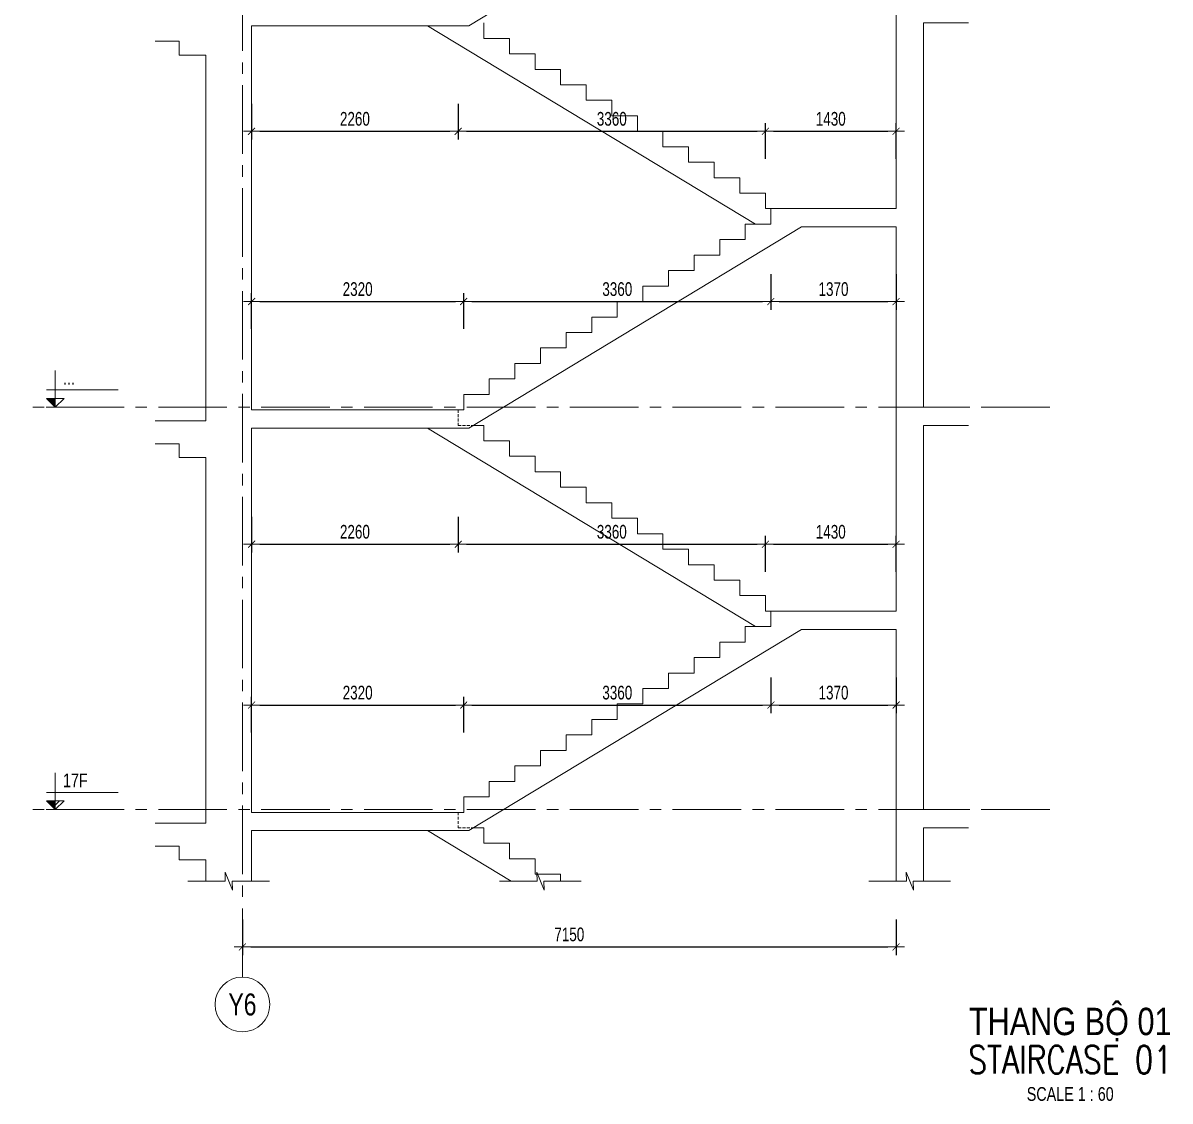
# Model space of a CAD drawing. Header units: millimetres. Extents: x -179076 to 254975, y -18667 to 296191.
# Drawn here: x 39907 to 52455, y 262823 to 274610 of the extents above; entities that cross this region are included whole.
import ezdxf
from ezdxf.enums import TextEntityAlignment as Align

# ---------------------------------------------------------------- set-up
doc = ezdxf.new("R2010")
doc.units = ezdxf.units.MM
doc.linetypes.add('CENTER2', pattern=[1.125, 0.75, -0.125, 0.125, -0.125])
doc.linetypes.add('HIDDEN2', pattern=[4.762499999999999, 3.175, -1.5875])
doc.layers.get('Defpoints').update_dxf_attribs({"color": 151, "lineweight": 9})
for name, color, linetype, lineweight in [('NDC_S_ANNO', 7, 'Continuous', 20), ('NDC_S_AXIS', 5, 'CENTER2', 13), ('NDC_S_CONTINUOUS', 3, 'Continuous', 20), ('NDC_S_DIM', 1, 'Continuous', 15), ('NDC_S_ENG TITLE', 3, 'Continuous', 20), ('NDC_S_HIDDEN', 8, 'HIDDEN2', 13), ('NDC_S_SLAB', 2, 'Continuous', 20), ('NDC_S_SYMBOL', 1, 'Continuous', 15), ('NDC_S_TEXT SYMBOL', 7, 'Continuous', 20), ('NDC_S_VN TEXT', 7, 'Continuous', 20), ('NDC_S_VN TITLE', 6, 'Continuous', 35)]:
    doc.layers.add(name, color=color, linetype=linetype, lineweight=lineweight)
doc.styles.add('NDC_ANNO', font='', dxfattribs={"width": 0.8})
doc.styles.add('NDC_DIM', font='', dxfattribs={"width": 0.75})
doc.styles.add('NDC_EN TXT', font='romans.shx', dxfattribs={"width": 0.8})
doc.styles.add('NDC_VIE TXT', font='arial.ttf', dxfattribs={"width": 0.8})
doc.styles.get('NDC_ANNO').set_extended_font_data('Dotum')
doc.styles.get('NDC_DIM').set_extended_font_data('Dotum')
doc.dimstyles.new('NDC_dim_60', dxfattribs={"dimscale": 60, "dimtxt": 2.5, "dimasz": 1.5, "dimexe": 1.5, "dimexo": 2.5, "dimgap": 1, "dimtad": 1, "dimdec": 0, "dimzin": 0, "dimdsep": 46, "dimtxsty": 'NDC_DIM', "dimblk": 'DIMMARK', "dimcen": 0.09, "dimdle": 1.2, "dimclrd": 1, "dimclre": 1, "dimclrt": 3, "dimadec": 0, "dimazin": 0, "dimtfac": 1, "dimtdec": 0, "dimtix": 1, "dimtofl": 0, "dimtmove": 0, "dimatfit": 3, "dimfxl": 5, "dimfxlon": 1, "dimtolj": 1, "dimtzin": 0, "dimarcsym": 0})

# ---------------------------------------------------------------- blocks, each defined once
blk = doc.blocks.new('kata_block_CT')
at = {"layer": 'NDC_S_ANNO'}
blk.add_hatch(color=3, dxfattribs=at).paths.add_polyline_path([(0, 1.596954857557648), (-1.612010908633238, 1.596954857557648), (0, 0)])
at = {"layer": 'NDC_S_ANNO', "ltscale": 50}
h = blk.add_hatch(dxfattribs=at)
h.set_pattern_fill('ANSI31', color=256, scale=1.406250541793835, style=0)
h.set_pattern_definition([(45.00000000000001, (0, 5.456968210637569e-12), (-3.157122508925224, 3.157122508925225), [])])
h.paths.add_polyline_path([(0, 1.596954857557648), (0, 0), (1.612010908924276, 1.596954857557648)])
for p, q in [((-1.592704896858777, 3.140833880479477), (11.46947077315417, 3.140833880479477)), ((11.56125648126181, 5.456968210637569e-12), (-1.63869572513795, 5.456968210637569e-12))]:
    blk.add_line(p, q, dxfattribs=at)
for points in [[(0, 6.69495074864426), (0, 0)], [(0, 0), (-1.612010908924276, 1.596954857557648), (0, 1.596954857557648)], [(0, 0), (1.612010908924276, 1.596954857557648), (0, 1.596954857557648)]]:
    blk.add_lwpolyline(points, dxfattribs=at)
at = {"layer": 'NDC_S_ANNO', "color": 8, "ltscale": 50}
blk.add_lwpolyline([(0, 0), (-1.612010908633238, 1.596954857557648), (0, 1.596954857557648)], dxfattribs=at)
at = {"layer": 'NDC_S_TEXT SYMBOL', "color": 3, "style": 'NDC_ANNO', "width": 0.8}
blk.add_attdef('CT', (1.409564409346785, 4.068271311703938), '', height=2.5, dxfattribs=at)
blk = doc.blocks.new('DIMMARK')
at = {"layer": 'NDC_S_DIM', "color": 1}
blk.add_line((-1.5, 0), (1, 0), dxfattribs=at)
at = {"layer": 'NDC_S_DIM', "color": 2, "const_width": 0.1}
blk.add_lwpolyline([(-0.4242640687119285, -0.4242640687119285), (0.4242640687119285, 0.4242640687119285)], dxfattribs=at)
blk = doc.blocks.new('*D365')
at = {"layer": 'Defpoints', "color": 0, "transparency": 16777216}
for p in [(42308.57573477514, 266009.3743601503), (49458.57573461244, 266009.3743601503), (49458.57573461244, 264509.1565621211)]:
    blk.add_point(p, dxfattribs=at)
at = {"layer": 'NDC_S_DIM', "color": 1, "lineweight": -2, "transparency": 16777216}
for p, q in [((42308.57573477514, 264809.1565621211), (42308.57573477514, 264419.1565621211)), ((49458.57573461244, 264809.1565621211), (49458.57573461244, 264419.1565621211)), ((42398.57573477514, 264509.1565621211), (49368.57573461244, 264509.1565621211))]:
    blk.add_line(p, q, dxfattribs=at)
at = {"layer": 'NDC_S_DIM', "color": 1, "lineweight": -2, "transparency": 16777216, "xscale": 90, "yscale": 90, "zscale": 90, "rotation": 180}
blk.add_blockref('DIMMARK', (42308.57573477514, 264509.1565621211), dxfattribs=at)
at = {"layer": 'NDC_S_DIM', "color": 1, "lineweight": -2, "transparency": 16777216, "xscale": 90, "yscale": 90, "zscale": 90}
blk.add_blockref('DIMMARK', (49458.57573461244, 264509.1565621211), dxfattribs=at)
at = {"layer": 'NDC_S_DIM', "color": 3, "transparency": 16777216, "insert": (45883.57573469379, 264644.2583260289), "char_height": 150, "attachment_point": 5, "style": 'NDC_DIM'}
blk.add_mtext('\\A1;7150', dxfattribs=at)
blk = doc.blocks.new('*U187')
at = {"layer": 'NDC_S_SYMBOL'}
blk.add_line((3.061616997868383e-16, 5), (4.286263797015736e-16, 9), dxfattribs=at)
blk.add_circle((0, 0), 5, dxfattribs=at)
at = {"layer": 'NDC_S_TEXT SYMBOL', "color": 7, "style": 'NDC_ANNO', "width": 0.8}
blk.add_attdef('GRID', text='', height=4, dxfattribs=at).set_placement((0, 0), align=Align.MIDDLE)
blk = doc.blocks.new('*D366')
at = {"layer": 'Defpoints', "color": 0, "transparency": 16777216}
for p in [(44728.57573476457, 267152.4331070572), (42408.57573464993, 265979.3743601482), (44728.57573476457, 265979.3743601482)]:
    blk.add_point(p, dxfattribs=at)
at = {"layer": 'NDC_S_DIM', "color": 1, "lineweight": -2, "transparency": 16777216}
for p, q in [((42408.57573464993, 266852.4331070572), (42408.57573464993, 267242.4331070572)), ((42498.57573464993, 267152.4331070572), (44638.57573476457, 267152.4331070572)), ((44728.57573476457, 266852.4331070572), (44728.57573476457, 267242.4331070572))]:
    blk.add_line(p, q, dxfattribs=at)
at = {"layer": 'NDC_S_DIM', "color": 1, "lineweight": -2, "transparency": 16777216, "xscale": 90, "yscale": 90, "zscale": 90, "rotation": 180}
blk.add_blockref('DIMMARK', (42408.57573464993, 267152.4331070572), dxfattribs=at)
at = {"layer": 'NDC_S_DIM', "color": 1, "lineweight": -2, "transparency": 16777216, "xscale": 90, "yscale": 90, "zscale": 90}
blk.add_blockref('DIMMARK', (44728.57573476457, 267152.4331070572), dxfattribs=at)
at = {"layer": 'NDC_S_DIM', "color": 3, "transparency": 16777216, "insert": (43568.57573470725, 267287.534870965), "char_height": 150, "attachment_point": 5, "style": 'NDC_DIM'}
blk.add_mtext('\\A1;2320', dxfattribs=at)
blk = doc.blocks.new('*D367')
at = {"layer": 'Defpoints', "color": 0, "transparency": 16777216}
for p in [(48088.57573476457, 268010.1435909196), (48088.57573476457, 267152.4331070572), (44728.57573476457, 265979.3743601482)]:
    blk.add_point(p, dxfattribs=at)
at = {"layer": 'NDC_S_DIM', "color": 1, "lineweight": -2, "transparency": 16777216}
for p, q in [((48088.57573476457, 267452.4331070572), (48088.57573476457, 267062.4331070572)), ((44728.57573476457, 266852.4331070572), (44728.57573476457, 267242.4331070572)), ((44818.57573476457, 267152.4331070572), (47998.57573476457, 267152.4331070572))]:
    blk.add_line(p, q, dxfattribs=at)
at = {"layer": 'NDC_S_DIM', "color": 1, "lineweight": -2, "transparency": 16777216, "xscale": 90, "yscale": 90, "zscale": 90, "rotation": 180}
blk.add_blockref('DIMMARK', (44728.57573476457, 267152.4331070572), dxfattribs=at)
at = {"layer": 'NDC_S_DIM', "color": 1, "lineweight": -2, "transparency": 16777216, "xscale": 90, "yscale": 90, "zscale": 90}
blk.add_blockref('DIMMARK', (48088.57573476457, 267152.4331070572), dxfattribs=at)
at = {"layer": 'NDC_S_DIM', "color": 3, "transparency": 16777216, "insert": (46408.57573476457, 267287.534870965), "char_height": 150, "attachment_point": 5, "style": 'NDC_DIM'}
blk.add_mtext('\\A1;3360', dxfattribs=at)
blk = doc.blocks.new('*D368')
at = {"layer": 'Defpoints', "color": 0, "transparency": 16777216}
for p in [(48088.57573476457, 268010.1435909196), (49458.57573461244, 267979.3743601503), (49458.57573461244, 267152.4331070572)]:
    blk.add_point(p, dxfattribs=at)
at = {"layer": 'NDC_S_DIM', "color": 1, "lineweight": -2, "transparency": 16777216}
for p, q in [((48088.57573476457, 267452.4331070572), (48088.57573476457, 267062.4331070572)), ((49458.57573461244, 267452.4331070572), (49458.57573461244, 267062.4331070572)), ((48178.57573476457, 267152.4331070572), (49368.57573461244, 267152.4331070572))]:
    blk.add_line(p, q, dxfattribs=at)
at = {"layer": 'NDC_S_DIM', "color": 1, "lineweight": -2, "transparency": 16777216, "xscale": 90, "yscale": 90, "zscale": 90, "rotation": 180}
blk.add_blockref('DIMMARK', (48088.57573476457, 267152.4331070572), dxfattribs=at)
at = {"layer": 'NDC_S_DIM', "color": 1, "lineweight": -2, "transparency": 16777216, "xscale": 90, "yscale": 90, "zscale": 90}
blk.add_blockref('DIMMARK', (49458.57573461244, 267152.4331070572), dxfattribs=at)
at = {"layer": 'NDC_S_DIM', "color": 3, "transparency": 16777216, "insert": (48773.57573468851, 267287.534870965), "char_height": 150, "attachment_point": 5, "style": 'NDC_DIM'}
blk.add_mtext('\\A1;1370', dxfattribs=at)
blk = doc.blocks.new('*D369')
at = {"layer": 'Defpoints', "color": 0, "transparency": 16777216}
for p in [(42408.57573464993, 270379.3743601482), (44668.57573476457, 270379.3743601482), (44668.57573476457, 268910.6861222486)]:
    blk.add_point(p, dxfattribs=at)
at = {"layer": 'NDC_S_DIM', "color": 1, "lineweight": -2, "transparency": 16777216}
for p, q in [((42408.57573464993, 269210.6861222486), (42408.57573464993, 268820.6861222486)), ((44668.57573476457, 269210.6861222486), (44668.57573476457, 268820.6861222486)), ((42498.57573464993, 268910.6861222486), (44578.57573476457, 268910.6861222486))]:
    blk.add_line(p, q, dxfattribs=at)
at = {"layer": 'NDC_S_DIM', "color": 1, "lineweight": -2, "transparency": 16777216, "xscale": 90, "yscale": 90, "zscale": 90, "rotation": 180}
blk.add_blockref('DIMMARK', (42408.57573464993, 268910.6861222486), dxfattribs=at)
at = {"layer": 'NDC_S_DIM', "color": 1, "lineweight": -2, "transparency": 16777216, "xscale": 90, "yscale": 90, "zscale": 90}
blk.add_blockref('DIMMARK', (44668.57573476457, 268910.6861222486), dxfattribs=at)
at = {"layer": 'NDC_S_DIM', "color": 3, "transparency": 16777216, "insert": (43538.57573470725, 269045.7878861564), "char_height": 150, "attachment_point": 5, "style": 'NDC_DIM'}
blk.add_mtext('\\A1;2260', dxfattribs=at)
blk = doc.blocks.new('*D370')
at = {"layer": 'Defpoints', "color": 0, "transparency": 16777216}
for p in [(44668.57573476457, 270379.3743601482), (48028.57573476457, 268910.6861222486), (48028.57573476457, 268348.6051293811)]:
    blk.add_point(p, dxfattribs=at)
at = {"layer": 'NDC_S_DIM', "color": 1, "lineweight": -2, "transparency": 16777216}
for p, q in [((44668.57573476457, 269210.6861222486), (44668.57573476457, 268820.6861222486)), ((44758.57573476457, 268910.6861222486), (47938.57573476457, 268910.6861222486)), ((48028.57573476457, 268610.6861222486), (48028.57573476457, 269000.6861222486))]:
    blk.add_line(p, q, dxfattribs=at)
at = {"layer": 'NDC_S_DIM', "color": 1, "lineweight": -2, "transparency": 16777216, "xscale": 90, "yscale": 90, "zscale": 90, "rotation": 180}
blk.add_blockref('DIMMARK', (44668.57573476457, 268910.6861222486), dxfattribs=at)
at = {"layer": 'NDC_S_DIM', "color": 1, "lineweight": -2, "transparency": 16777216, "xscale": 90, "yscale": 90, "zscale": 90}
blk.add_blockref('DIMMARK', (48028.57573476457, 268910.6861222486), dxfattribs=at)
at = {"layer": 'NDC_S_DIM', "color": 3, "transparency": 16777216, "insert": (46348.57573476457, 269045.7878861564), "char_height": 150, "attachment_point": 5, "style": 'NDC_DIM'}
blk.add_mtext('\\A1;3360', dxfattribs=at)
blk = doc.blocks.new('*D371')
at = {"layer": 'Defpoints', "color": 0, "transparency": 16777216}
for p in [(49458.57573461239, 268910.6861222486), (48028.57573476457, 268348.6051293811), (49458.57573461239, 268179.3743601503)]:
    blk.add_point(p, dxfattribs=at)
at = {"layer": 'NDC_S_DIM', "color": 1, "lineweight": -2, "transparency": 16777216}
for p, q in [((48028.57573476457, 268610.6861222486), (48028.57573476457, 269000.6861222486)), ((48118.57573476457, 268910.6861222486), (49368.57573461239, 268910.6861222486)), ((49458.57573461239, 268610.6861222486), (49458.57573461239, 269000.6861222486))]:
    blk.add_line(p, q, dxfattribs=at)
at = {"layer": 'NDC_S_DIM', "color": 1, "lineweight": -2, "transparency": 16777216, "xscale": 90, "yscale": 90, "zscale": 90, "rotation": 180}
blk.add_blockref('DIMMARK', (48028.57573476457, 268910.6861222486), dxfattribs=at)
at = {"layer": 'NDC_S_DIM', "color": 1, "lineweight": -2, "transparency": 16777216, "xscale": 90, "yscale": 90, "zscale": 90}
blk.add_blockref('DIMMARK', (49458.57573461239, 268910.6861222486), dxfattribs=at)
at = {"layer": 'NDC_S_DIM', "color": 3, "transparency": 16777216, "insert": (48743.57573468848, 269045.7878861564), "char_height": 150, "attachment_point": 5, "style": 'NDC_DIM'}
blk.add_mtext('\\A1;1430', dxfattribs=at)
blk = doc.blocks.new('*D372')
at = {"layer": 'Defpoints', "color": 0, "transparency": 16777216}
for p in [(44728.57573476457, 271563.9897447657), (44728.57573476457, 270409.3743601503), (42408.57573464993, 270379.3743601482)]:
    blk.add_point(p, dxfattribs=at)
at = {"layer": 'NDC_S_DIM', "color": 1, "lineweight": -2, "transparency": 16777216}
for p, q in [((42408.57573464993, 271263.9897447657), (42408.57573464993, 271653.9897447657)), ((42498.57573464993, 271563.9897447657), (44638.57573476457, 271563.9897447657)), ((44728.57573476457, 271263.9897447657), (44728.57573476457, 271653.9897447657))]:
    blk.add_line(p, q, dxfattribs=at)
at = {"layer": 'NDC_S_DIM', "color": 1, "lineweight": -2, "transparency": 16777216, "xscale": 90, "yscale": 90, "zscale": 90, "rotation": 180}
blk.add_blockref('DIMMARK', (42408.57573464993, 271563.9897447657), dxfattribs=at)
at = {"layer": 'NDC_S_DIM', "color": 1, "lineweight": -2, "transparency": 16777216, "xscale": 90, "yscale": 90, "zscale": 90}
blk.add_blockref('DIMMARK', (44728.57573476457, 271563.9897447657), dxfattribs=at)
at = {"layer": 'NDC_S_DIM', "color": 3, "transparency": 16777216, "insert": (43568.57573470725, 271699.0915086734), "char_height": 150, "attachment_point": 5, "style": 'NDC_DIM'}
blk.add_mtext('\\A1;2320', dxfattribs=at)
blk = doc.blocks.new('*D373')
at = {"layer": 'Defpoints', "color": 0, "transparency": 16777216}
for p in [(48088.57573476457, 272410.1435909196), (48088.57573476457, 271563.9897447657), (44728.57573476457, 270409.3743601503)]:
    blk.add_point(p, dxfattribs=at)
at = {"layer": 'NDC_S_DIM', "color": 1, "lineweight": -2, "transparency": 16777216}
for p, q in [((48088.57573476457, 271863.9897447657), (48088.57573476457, 271473.9897447657)), ((44728.57573476457, 271263.9897447657), (44728.57573476457, 271653.9897447657)), ((44818.57573476457, 271563.9897447657), (47998.57573476457, 271563.9897447657))]:
    blk.add_line(p, q, dxfattribs=at)
at = {"layer": 'NDC_S_DIM', "color": 1, "lineweight": -2, "transparency": 16777216, "xscale": 90, "yscale": 90, "zscale": 90, "rotation": 180}
blk.add_blockref('DIMMARK', (44728.57573476457, 271563.9897447657), dxfattribs=at)
at = {"layer": 'NDC_S_DIM', "color": 1, "lineweight": -2, "transparency": 16777216, "xscale": 90, "yscale": 90, "zscale": 90}
blk.add_blockref('DIMMARK', (48088.57573476457, 271563.9897447657), dxfattribs=at)
at = {"layer": 'NDC_S_DIM', "color": 3, "transparency": 16777216, "insert": (46408.57573476457, 271699.0915086734), "char_height": 150, "attachment_point": 5, "style": 'NDC_DIM'}
blk.add_mtext('\\A1;3360', dxfattribs=at)
blk = doc.blocks.new('*D374')
at = {"layer": 'Defpoints', "color": 0, "transparency": 16777216}
for p in [(48088.57573476457, 272410.1435909196), (49458.57573461244, 272306.0558539537), (49458.57573461244, 271563.9897447657)]:
    blk.add_point(p, dxfattribs=at)
at = {"layer": 'NDC_S_DIM', "color": 1, "lineweight": -2, "transparency": 16777216}
for p, q in [((48088.57573476457, 271863.9897447657), (48088.57573476457, 271473.9897447657)), ((49458.57573461244, 271863.9897447657), (49458.57573461244, 271473.9897447657)), ((48178.57573476457, 271563.9897447657), (49368.57573461244, 271563.9897447657))]:
    blk.add_line(p, q, dxfattribs=at)
at = {"layer": 'NDC_S_DIM', "color": 1, "lineweight": -2, "transparency": 16777216, "xscale": 90, "yscale": 90, "zscale": 90, "rotation": 180}
blk.add_blockref('DIMMARK', (48088.57573476457, 271563.9897447657), dxfattribs=at)
at = {"layer": 'NDC_S_DIM', "color": 1, "lineweight": -2, "transparency": 16777216, "xscale": 90, "yscale": 90, "zscale": 90}
blk.add_blockref('DIMMARK', (49458.57573461244, 271563.9897447657), dxfattribs=at)
at = {"layer": 'NDC_S_DIM', "color": 3, "transparency": 16777216, "insert": (48773.57573468851, 271699.0915086734), "char_height": 150, "attachment_point": 5, "style": 'NDC_DIM'}
blk.add_mtext('\\A1;1370', dxfattribs=at)
blk = doc.blocks.new('*D375')
at = {"layer": 'Defpoints', "color": 0, "transparency": 16777216}
for p in [(44668.57573476457, 274779.3743601489), (42408.3500169091, 274579.3743601482), (44668.57573476457, 273425.5282063042)]:
    blk.add_point(p, dxfattribs=at)
at = {"layer": 'NDC_S_DIM', "color": 1, "lineweight": -2, "transparency": 16777216}
for p, q in [((42408.3500169091, 273725.5282063042), (42408.3500169091, 273335.5282063042)), ((44668.57573476457, 273725.5282063042), (44668.57573476457, 273335.5282063042)), ((42498.3500169091, 273425.5282063042), (44578.57573476457, 273425.5282063042))]:
    blk.add_line(p, q, dxfattribs=at)
at = {"layer": 'NDC_S_DIM', "color": 1, "lineweight": -2, "transparency": 16777216, "xscale": 90, "yscale": 90, "zscale": 90, "rotation": 180}
blk.add_blockref('DIMMARK', (42408.3500169091, 273425.5282063042), dxfattribs=at)
at = {"layer": 'NDC_S_DIM', "color": 1, "lineweight": -2, "transparency": 16777216, "xscale": 90, "yscale": 90, "zscale": 90}
blk.add_blockref('DIMMARK', (44668.57573476457, 273425.5282063042), dxfattribs=at)
at = {"layer": 'NDC_S_DIM', "color": 3, "transparency": 16777216, "insert": (43538.46287583683, 273560.6299702119), "char_height": 150, "attachment_point": 5, "style": 'NDC_DIM'}
blk.add_mtext('\\A1;2260', dxfattribs=at)
blk = doc.blocks.new('*D376')
at = {"layer": 'Defpoints', "color": 0, "transparency": 16777216}
for p in [(44668.57573476457, 274779.3743601489), (48028.57573476457, 273425.5282063042), (48028.57573476457, 272748.6051293811)]:
    blk.add_point(p, dxfattribs=at)
at = {"layer": 'NDC_S_DIM', "color": 1, "lineweight": -2, "transparency": 16777216}
for p, q in [((44668.57573476457, 273725.5282063042), (44668.57573476457, 273335.5282063042)), ((44758.57573476457, 273425.5282063042), (47938.57573476457, 273425.5282063042)), ((48028.57573476457, 273125.5282063042), (48028.57573476457, 273515.5282063042))]:
    blk.add_line(p, q, dxfattribs=at)
at = {"layer": 'NDC_S_DIM', "color": 1, "lineweight": -2, "transparency": 16777216, "xscale": 90, "yscale": 90, "zscale": 90, "rotation": 180}
blk.add_blockref('DIMMARK', (44668.57573476457, 273425.5282063042), dxfattribs=at)
at = {"layer": 'NDC_S_DIM', "color": 1, "lineweight": -2, "transparency": 16777216, "xscale": 90, "yscale": 90, "zscale": 90}
blk.add_blockref('DIMMARK', (48028.57573476457, 273425.5282063042), dxfattribs=at)
at = {"layer": 'NDC_S_DIM', "color": 3, "transparency": 16777216, "insert": (46348.57573476457, 273560.6299702119), "char_height": 150, "attachment_point": 5, "style": 'NDC_DIM'}
blk.add_mtext('\\A1;3360', dxfattribs=at)
blk = doc.blocks.new('*D377')
at = {"layer": 'Defpoints', "color": 0, "transparency": 16777216}
for p in [(49458.57573461242, 273425.5282063042), (48028.57573476457, 272748.6051293811), (49458.57573461242, 272579.3743601503)]:
    blk.add_point(p, dxfattribs=at)
at = {"layer": 'NDC_S_DIM', "color": 1, "lineweight": -2, "transparency": 16777216}
for p, q in [((48028.57573476457, 273125.5282063042), (48028.57573476457, 273515.5282063042)), ((48118.57573476457, 273425.5282063042), (49368.57573461242, 273425.5282063042)), ((49458.57573461242, 273125.5282063042), (49458.57573461242, 273515.5282063042))]:
    blk.add_line(p, q, dxfattribs=at)
at = {"layer": 'NDC_S_DIM', "color": 1, "lineweight": -2, "transparency": 16777216, "xscale": 90, "yscale": 90, "zscale": 90, "rotation": 180}
blk.add_blockref('DIMMARK', (48028.57573476457, 273425.5282063042), dxfattribs=at)
at = {"layer": 'NDC_S_DIM', "color": 1, "lineweight": -2, "transparency": 16777216, "xscale": 90, "yscale": 90, "zscale": 90}
blk.add_blockref('DIMMARK', (49458.57573461242, 273425.5282063042), dxfattribs=at)
at = {"layer": 'NDC_S_DIM', "color": 3, "transparency": 16777216, "insert": (48743.57573468849, 273560.6299702119), "char_height": 150, "attachment_point": 5, "style": 'NDC_DIM'}
blk.add_mtext('\\A1;1430', dxfattribs=at)
blk = doc.blocks.new('Drawing name_symbol')
at = {"layer": 'NDC_S_ENG TITLE', "style": 'NDC_EN TXT', "width": 0.8}
blk.add_attdef('SECTDET1', text='', height=5, dxfattribs=at).set_placement((0, 1.011264427095739), align=Align.CENTER)
at = {"layer": 'NDC_S_TEXT SYMBOL', "lineweight": 25, "style": 'NDC_ANNO', "width": 0.8}
blk.add_attdef('SSCALE', text='', height=2.5, dxfattribs=at).set_placement((0, -3.998868953555331), align=Align.CENTER)
at = {"layer": 'NDC_S_VN TITLE', "style": 'NDC_VIE TXT', "width": 0.8}
blk.add_attdef('SECTDET2', text='', height=5, dxfattribs=at).set_placement((0, 7.970649532882817), align=Align.CENTER)

msp = doc.modelspace()

# ---------------------------------------------------------------- linework, layer by layer
at = {"layer": 'NDC_S_AXIS', "ltscale": 1000}
msp.add_line((42308.57573477514, 264179.1565621211), (42308.57573477514, 286336.4740083384), dxfattribs=at)
for points in [[(51138.98728049567, 270409.3743601503), (39907.35770634166, 270409.3743601503)], [(51138.98728049567, 266009.3743601503), (39907.35770634166, 266009.3743601503)]]:
    msp.add_lwpolyline(points, dxfattribs=at)
at = {"layer": 'NDC_S_CONTINUOUS'}
for p, q in [((47921.92236746228, 272410.1435909196), (44332.83145837439, 274579.3743601482)), ((47921.92236746228, 268010.1435909196), (44332.83145837439, 270179.3743601482)), ((45247.13187270708, 265226.7752086287), (44332.83145837483, 265779.3743601482))]:
    msp.add_line(p, q, dxfattribs=at)
for points in [[(48088.57573476457, 272579.3743601503), (48028.57573476457, 272579.3743601503), (48028.57573476457, 272748.6051293811), (47748.57573476457, 272748.6051293811), (47748.57573476457, 272917.8358986118), (47468.57573476457, 272917.8358986118), (47468.57573476457, 273087.0666678426), (47188.57573476457, 273087.0666678426), (47188.57573476457, 273256.2974370734), (46908.57573476457, 273256.2974370734), (46908.57573476457, 273425.5282063042), (46628.57573476457, 273425.5282063042), (46628.57573476457, 273594.7589755349), (46348.57573476457, 273594.7589755349), (46348.57573476457, 273763.9897447657), (46068.57573476457, 273763.9897447657), (46068.57573476457, 273933.2205139964), (45788.57573476457, 273933.2205139964), (45788.57573476457, 274102.4512832272), (45508.57573476457, 274102.4512832272), (45508.57573476457, 274271.682052458), (45228.57573476457, 274271.682052458), (45228.57573476457, 274440.9128216888), (44948.57573476457, 274440.9128216888), (44948.57573476457, 274610.1435909196)], [(48088.57573476457, 268179.3743601503), (48028.57573476457, 268179.3743601503), (48028.57573476457, 268348.6051293811), (47748.57573476457, 268348.6051293811), (47748.57573476457, 268517.8358986118), (47468.57573476457, 268517.8358986118), (47468.57573476457, 268687.0666678426), (47188.57573476457, 268687.0666678426), (47188.57573476457, 268856.2974370734), (46908.57573476457, 268856.2974370734), (46908.57573476457, 269025.5282063042), (46628.57573476457, 269025.5282063042), (46628.57573476457, 269194.7589755349), (46348.57573476457, 269194.7589755349), (46348.57573476457, 269363.9897447657), (46068.57573476457, 269363.9897447657), (46068.57573476457, 269533.2205139964), (45788.57573476457, 269533.2205139964), (45788.57573476457, 269702.4512832272), (45508.57573476457, 269702.4512832272), (45508.57573476457, 269871.682052458), (45228.57573476457, 269871.682052458), (45228.57573476457, 270040.9128216888), (44948.57573476457, 270040.9128216888), (44948.57573476457, 270210.1435909196), (44835.22910206695, 270210.1435909196)], [(45788.57573476457, 265226.7752086287), (45788.57573476457, 265302.4512832272), (45508.57573476457, 265302.4512832272), (45508.57573476457, 265471.682052458), (45228.57573476457, 265471.682052458), (45228.57573476457, 265640.9128216888), (44948.57573476457, 265640.9128216888), (44948.57573476457, 265810.1435909196), (44835.22910206695, 265810.1435909196)]]:
    msp.add_lwpolyline(points, dxfattribs=at)
at = {"layer": 'NDC_S_HIDDEN', "ltscale": 10}
for points in [[(44388.57573476457, 270379.3743601503), (44668.57573476457, 270379.3743601503), (44668.57573476457, 270210.1435909196), (44835.22910206695, 270210.1435909196)], [(44388.57573476457, 265979.3743601503), (44668.57573476457, 265979.3743601503), (44668.57573476457, 265810.1435909196), (44835.22910206695, 265810.1435909196)]]:
    msp.add_lwpolyline(points, dxfattribs=at)
at = {"layer": 'NDC_S_SLAB'}
for p, q in [((48424.32001118551, 276779.3743601509), (44784.32001118205, 274579.3743601489)), ((49458.57573461242, 274809.3743601503), (49458.57573461242, 272579.3743601503)), ((44784.32001118205, 274579.3743601489), (42408.35001695287, 274579.3743601482)), ((44784.32001115446, 274579.3743601482), (42408.3500169091, 274579.3743601482)), ((42408.57573464993, 274579.3743601482), (42408.57573464993, 270379.3743601482)), ((50250.15085004733, 274609.3743601503), (49758.57573461244, 274609.3743601503)), ((49758.57573461244, 274609.3743601503), (49758.57573461244, 270409.3743601503)), ((41352.0420855296, 274409.3743601508), (41617.10805902994, 274409.3743601508)), ((41617.10805902994, 274409.3743601508), (41617.10805902994, 274259.3743601508)), ((41617.10805902994, 274259.3743601508), (41908.57573464993, 274259.374360151)), ((41908.57573464877, 274259.374360151), (41908.57573464897, 270259.3743601509)), ((48424.32001115792, 272379.3743601503), (44784.32001115446, 270179.3743601482)), ((48424.32001115792, 272379.3743601503), (49458.57573461244, 272379.3743601503)), ((49458.57573461244, 272379.3743601503), (49458.57573461244, 270409.3743601503)), ((49458.57573461242, 270409.3743601503), (49458.57573461242, 268179.3743601503)), ((41352.0420855296, 270259.3743601508), (41908.57573464993, 270259.374360151)), ((44784.32001115446, 270179.3743601482), (42408.3500169091, 270179.3743601482)), ((42408.57573464993, 270179.3743601482), (42408.57573464993, 265979.3743601482)), ((50250.15085004733, 270209.3743601503), (49758.57573461244, 270209.3743601503)), ((49758.57573461244, 270209.3743601503), (49758.57573461244, 266009.3743601503)), ((41352.0420855296, 270009.3743601508), (41617.10805902994, 270009.3743601508)), ((41617.10805902994, 270009.3743601508), (41617.10805902994, 269859.3743601508)), ((41617.10805902994, 269859.3743601508), (41908.57573464993, 269859.374360151)), ((41908.57573464877, 269859.374360151), (41908.57573464897, 265859.3743601509)), ((48424.32001115792, 267979.3743601503), (44784.32001115446, 265779.3743601482)), ((48424.32001115792, 267979.3743601503), (49458.57573461244, 267979.3743601503)), ((49458.57573461244, 267979.3743601503), (49458.57573461244, 266009.3743601503)), ((49458.57573461242, 266009.3743601503), (49458.57573461242, 265226.7752086287)), ((41352.0420855296, 265859.3743601508), (41908.57573464993, 265859.374360151)), ((44784.32001115446, 265779.3743601482), (42408.3500169091, 265779.3743601482)), ((42408.57573464993, 265779.3743601482), (42408.57573464993, 265226.7752086287)), ((50250.15085004733, 265809.3743601503), (49758.57573461244, 265809.3743601503)), ((49758.57573461244, 265809.3743601503), (49758.57573461244, 265226.7752086287)), ((41352.0420855296, 265609.3743601508), (41617.10805902994, 265609.3743601508)), ((41617.10805902994, 265609.3743601508), (41617.10805902994, 265459.3743601508)), ((41617.10805902994, 265459.3743601508), (41908.57573464993, 265459.374360151)), ((41908.57573464877, 265459.374360151), (41908.57573464877, 265226.7752086287))]:
    msp.add_line(p, q, dxfattribs=at)
for points in [[(42408.57573464993, 270379.3743601482), (44728.57573476457, 270379.3743601482), (44728.57573476457, 270548.6051293811), (45008.57573476457, 270548.6051293811), (45008.57573476457, 270717.8358986118), (45288.57573476457, 270717.8358986118), (45288.57573476457, 270887.0666678426), (45568.57573476457, 270887.0666678426), (45568.57573476457, 271056.2974370734), (45848.57573476457, 271056.2974370734), (45848.57573476457, 271225.5282063042), (46128.57573476457, 271225.5282063042), (46128.57573476457, 271394.7589755349), (46408.57573476457, 271394.7589755349), (46408.57573476457, 271563.9897447657), (46688.57573476457, 271563.9897447657), (46688.57573476457, 271733.2205139964), (46968.57573476457, 271733.2205139964), (46968.57573476457, 271902.4512832272), (47248.57573476457, 271902.4512832272), (47248.57573476457, 272071.682052458), (47528.57573476457, 272071.682052458), (47528.57573476457, 272240.9128216888), (47808.57573476457, 272240.9128216888), (47808.57573476457, 272410.1435909196), (48088.57573476457, 272410.1435909196), (48088.57573476457, 272579.3743601503), (49458.57573461239, 272579.3743601503)], [(50250.15085004733, 270409.3743601503), (49758.57573461244, 270409.3743601503)], [(42408.57573464993, 265979.3743601482), (44728.57573476457, 265979.3743601482), (44728.57573476457, 266148.6051293811), (45008.57573476457, 266148.6051293811), (45008.57573476457, 266317.8358986118), (45288.57573476457, 266317.8358986118), (45288.57573476457, 266487.0666678426), (45568.57573476457, 266487.0666678426), (45568.57573476457, 266656.2974370734), (45848.57573476457, 266656.2974370734), (45848.57573476457, 266825.5282063042), (46128.57573476457, 266825.5282063042), (46128.57573476457, 266994.7589755349), (46408.57573476457, 266994.7589755349), (46408.57573476457, 267163.9897447657), (46688.57573476457, 267163.9897447657), (46688.57573476457, 267333.2205139964), (46968.57573476457, 267333.2205139964), (46968.57573476457, 267502.4512832272), (47248.57573476457, 267502.4512832272), (47248.57573476457, 267671.682052458), (47528.57573476457, 267671.682052458), (47528.57573476457, 267840.9128216888), (47808.57573476457, 267840.9128216888), (47808.57573476457, 268010.1435909196), (48088.57573476457, 268010.1435909196), (48088.57573476457, 268179.3743601503), (49458.57573461239, 268179.3743601503)], [(50250.15085004733, 266009.3743601503), (49758.57573461244, 266009.3743601503)]]:
    msp.add_lwpolyline(points, dxfattribs=at)
at = {"layer": 'NDC_S_SYMBOL'}
for points in [[(41711.13308584975, 265226.7752086287), (42120.74964734033, 265226.7752086287), (42118.57573444262, 265326.7752086287), (42198.57573488966, 265126.7752084425), (42196.40182161942, 265226.7752086287), (42602.68734138092, 265226.7752086287)], [(45121.40757796896, 265226.7752086287), (45531.02413945954, 265226.7752086287), (45528.85022656183, 265326.7752086287), (45608.85022700886, 265126.7752084425), (45606.67631373863, 265226.7752086287), (46012.96183350013, 265226.7752086287)], [(49161.13308579603, 265226.7752086287), (49570.7496472866, 265226.7752086287), (49568.5757343889, 265326.7752086287), (49648.57573483593, 265126.7752084425), (49646.4018215657, 265226.7752086287), (50052.6873413272, 265226.7752086287)]]:
    msp.add_lwpolyline(points, dxfattribs=at)

# ---------------------------------------------------------------- block references
at = {"layer": 'NDC_S_ANNO', "xscale": 60, "yscale": 60, "zscale": 60}
msp.add_blockref('Drawing name_symbol', (51362.92687042753, 263065.0982930899), dxfattribs=at).add_auto_attribs({'SECTDET1': 'STAIRCASE 01', 'SECTDET2': 'THANG BỘ 01', 'SSCALE': 'SCALE 1 : 60'})
at = {"layer": 'NDC_S_AXIS', "xscale": 60, "yscale": 60, "zscale": 60}
msp.add_blockref('*U187', (42308.57573477514, 263879.1565621211), dxfattribs=at).add_auto_attribs({'GRID': 'Y6'})
at = {"layer": 'NDC_S_VN TEXT', "xscale": 60, "yscale": 60, "zscale": 60}
for p, values in [((40260.53217124092, 270409.37436015), {'CT': '...'}), ((40260.53217124092, 266009.37436015), {'CT': '17F'})]:
    msp.add_blockref('kata_block_CT', p, dxfattribs=at).add_auto_attribs(values)

# ---------------------------------------------------------------- dimensions: what is measured, and where the dimension line sits
at = {"layer": 'NDC_S_DIM'}
for base, p1, p2, picture, middle in [((44668.57573476457, 273425.5282063042), (42408.3500169091, 274579.3743601482), (44668.57573476457, 274779.3743601489), '*D375', (43538.46287583683, 273560.6299702119)), ((44728.57573476457, 271563.9897447657), (42408.57573464993, 270379.3743601482), (44728.57573476457, 270409.3743601503), '*D372', (43568.57573470725, 271699.0915086734)), ((44668.57573476457, 268910.6861222486), (42408.57573464993, 270379.3743601482), (44668.57573476457, 270379.3743601482), '*D369', (43538.57573470725, 269045.7878861564)), ((44728.57573476457, 267152.4331070572), (42408.57573464993, 265979.3743601482), (44728.57573476457, 265979.3743601482), '*D366', (43568.57573470725, 267287.534870965)), ((49458.57573461244, 264509.1565621211), (42308.57573477514, 266009.3743601503), (49458.57573461244, 266009.3743601503), '*D365', (45883.57573469379, 264644.2583260289))]:
    dim = msp.add_linear_dim(base=base, p1=p1, p2=p2, dimstyle='NDC_dim_60', dxfattribs=at)
    dim.commit()
    dim.dimension.update_dxf_attribs({"geometry": picture, "text_midpoint": middle})
for base, p1, p2, picture, middle in [((48028.57573476457, 273425.5282063042), (44668.57573476457, 274779.3743601489), (48028.57573476457, 272748.6051293811), '*D376', (46348.57573476457, 273560.6299702119)), ((49458.57573461242, 273425.5282063042), (48028.57573476457, 272748.6051293811), (49458.57573461242, 272579.3743601503), '*D377', (48743.57573468849, 273560.6299702119)), ((48088.57573476457, 271563.9897447657), (44728.57573476457, 270409.3743601503), (48088.57573476457, 272410.1435909196), '*D373', (46408.57573476457, 271699.0915086734)), ((49458.57573461244, 271563.9897447657), (48088.57573476457, 272410.1435909196), (49458.57573461244, 272306.0558539537), '*D374', (48773.57573468851, 271699.0915086734)), ((48028.57573476457, 268910.6861222486), (44668.57573476457, 270379.3743601482), (48028.57573476457, 268348.6051293811), '*D370', (46348.57573476457, 269045.7878861564)), ((49458.57573461239, 268910.6861222486), (48028.57573476457, 268348.6051293811), (49458.57573461239, 268179.3743601503), '*D371', (48743.57573468848, 269045.7878861564)), ((48088.57573476457, 267152.4331070572), (44728.57573476457, 265979.3743601482), (48088.57573476457, 268010.1435909196), '*D367', (46408.57573476457, 267287.534870965)), ((49458.57573461244, 267152.4331070572), (48088.57573476457, 268010.1435909196), (49458.57573461244, 267979.3743601503), '*D368', (48773.57573468851, 267287.534870965))]:
    dim = msp.add_linear_dim(base=base, p1=p1, p2=p2, dimstyle='NDC_dim_60', override={"dimtmove": 1}, dxfattribs=at)
    dim.commit()
    dim.dimension.update_dxf_attribs({"geometry": picture, "text_midpoint": middle})

doc.saveas('drawing.dxf')
